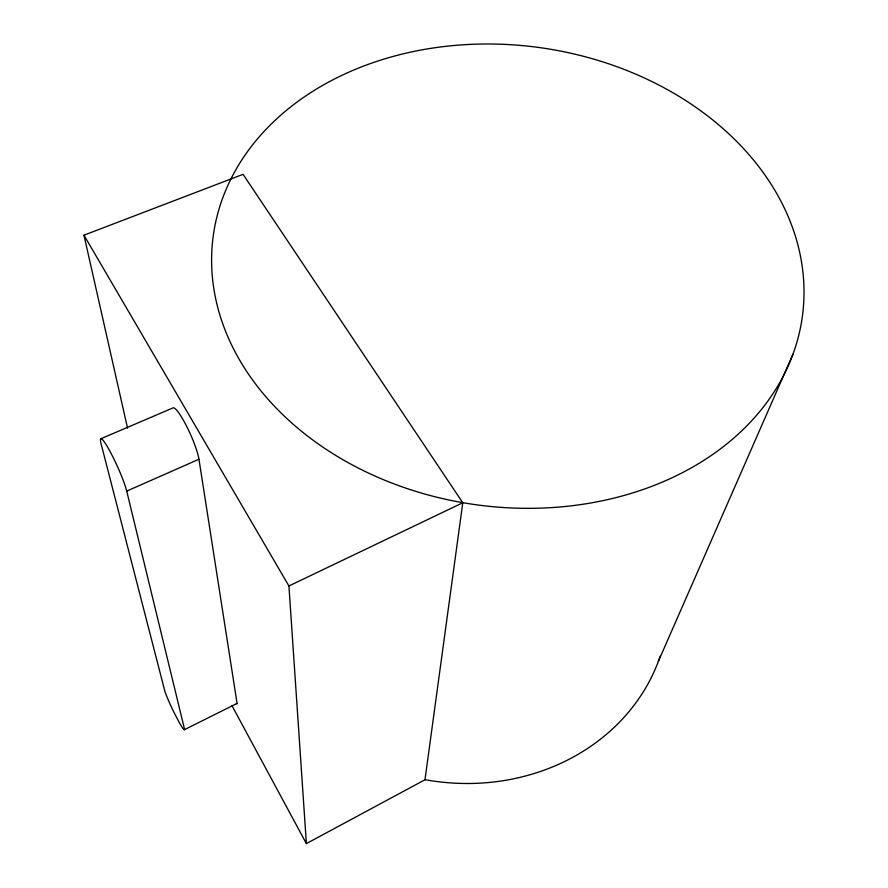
<?xml version="1.0" encoding="UTF-8"?>
<svg xmlns="http://www.w3.org/2000/svg" width="888" height="888" viewBox="0 0 888 888"><rect width="100%" height="100%" fill="white"/><g stroke="black" fill="none" stroke-linecap="round" stroke-linejoin="round"><path stroke-width="1.33" d="M127.539 428.138L83.96 235.187L243.068 174.337L462.781 502.775L424.975 779.764L306.382 843.6L231.946 705.616M658.352 661.394L792.984 354.134A297.291 230.769 7.8 0 0 434.743 47.763A297.291 230.769 7.8 0 0 295.793 426.495A297.291 230.769 7.8 0 0 792.984 354.134M184.626 729.57L126.718 491.12A31.435 3.585 65.5 0 0 109.768 450.938A31.435 3.585 65.5 0 0 101.165 444.1L164.979 691.685A24.032 2.031 64.6 0 0 173.737 711.887L178.954 721.966A24.032 2.031 64.6 0 0 184.626 729.57L237.074 703.396L198.956 459.24A30.947 5.073 65.8 0 0 186.424 425.863A30.947 5.073 65.8 0 0 172.772 408.003L100.699 438.816M306.382 843.6L288.922 585.969L462.781 502.775M126.718 491.12L198.956 459.24M83.96 235.187L288.922 585.969M660.217 656.188A209.879 187.113 9.1 0 1 424.886 779.642M237.074 703.396A23.754 2.886 64.5 0 1 236.375 703.673"/></g></svg>
